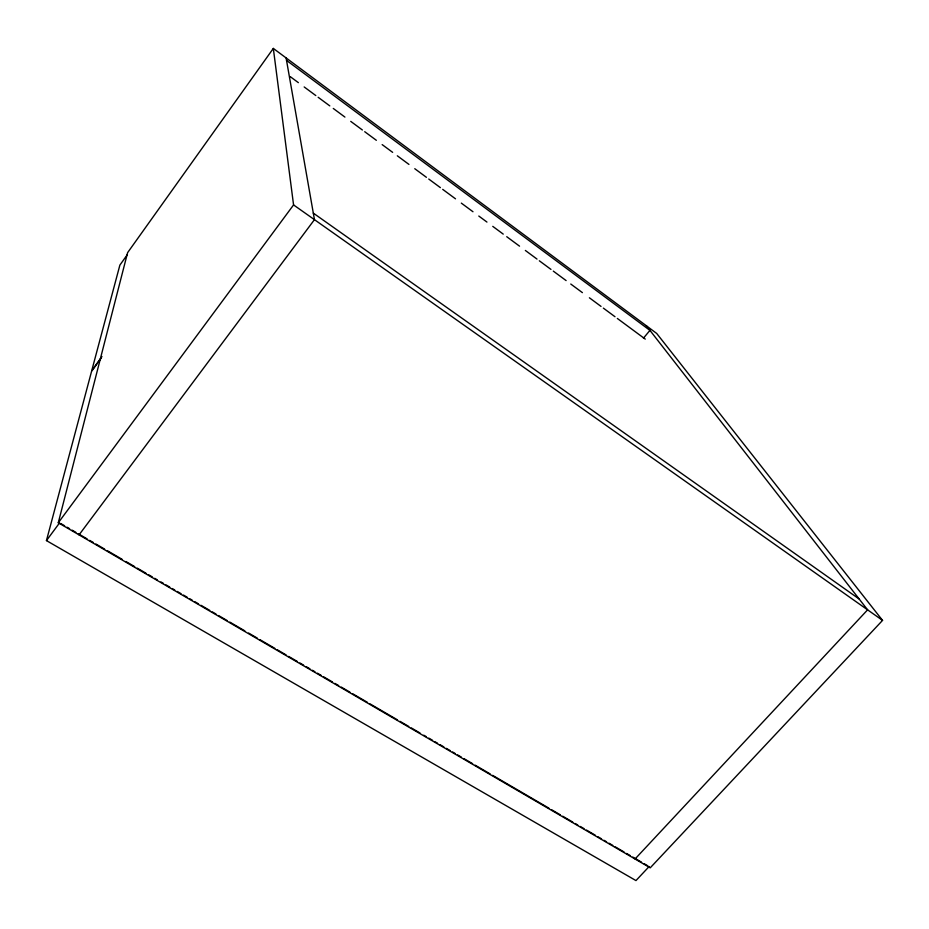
<?xml version="1.0" encoding="UTF-8"?>
<svg xmlns="http://www.w3.org/2000/svg" width="929" height="929" viewBox="0 0 929 929"><rect width="100%" height="100%" fill="white"/><g stroke="black" fill="none" stroke-linecap="round" stroke-linejoin="round"><path stroke-width="1.39" d="M58.283 522.772L127.598 252.676L273.323 48.424L656.687 333.441L882.55 620.386L650.219 867.837L58.283 522.772L293.564 204.926L273.323 48.424M649.092 866.583L635.97 880.576L46.45 540.597L91.553 371.403L101.006 358.339M127.412 254.558L119.876 265.113L91.739 370.671L101.969 356.539M46.45 540.597L59.595 522.853M79.058 534.883L314.455 219.65L286.097 57.923M643.449 338.168L649.94 330.376L286.538 60.408M635.053 858.988L867.605 609.842L646.34 325.742M60.849 523.573L64.6 525.768M67.109 527.231L69.605 528.682M72.114 530.145L75.864 532.34M78.373 533.792L87.129 538.901M89.637 540.364L93.388 542.548M95.896 544.011L104.652 549.12M107.16 550.583L122.175 559.339M125.926 561.522L134.693 566.632M137.19 568.095L145.958 573.205M148.454 574.668L152.217 576.851M154.713 578.314L157.222 579.777M160.972 581.96L163.481 583.424M165.977 584.887L169.74 587.07M172.237 588.533L174.745 589.985M177.242 591.448L181.004 593.643M183.501 595.094L187.263 597.289M189.76 598.752L192.268 600.204M194.765 601.667L198.527 603.862M201.024 605.313L209.791 610.423M212.288 611.886L216.039 614.069M218.547 615.532L227.303 620.642M229.811 622.105L244.826 630.861M248.589 633.044L257.345 638.153M259.853 639.616L274.868 648.372M277.376 649.835L286.132 654.945M288.64 656.408L297.396 661.506M299.904 662.969L303.655 665.164M306.164 666.616L309.914 668.81M312.411 670.274L314.919 671.725M317.428 673.188L321.179 675.383M323.675 676.835L332.443 681.944M334.939 683.407L338.702 685.59M341.198 687.054L349.966 692.163M352.463 693.626L367.489 702.382M369.986 703.845L397.519 719.894M400.027 721.357L408.783 726.466M411.292 727.918L420.047 733.027M423.81 735.222L426.306 736.685M428.815 738.137L432.566 740.332M435.074 741.795L437.571 743.246M440.079 744.71L443.83 746.893M446.338 748.356L450.089 750.551M452.597 752.002L455.094 753.465M457.602 754.929L461.353 757.112M463.861 758.575L472.617 763.684M475.125 765.148L490.14 773.903M492.649 775.355L548.969 808.207M551.466 809.658L560.233 814.768M562.73 816.231L572.752 822.072M575.248 823.524L577.757 824.987M580.253 826.45L584.016 828.633M586.513 830.096L595.28 835.206M597.777 836.669L601.527 838.852M604.036 840.315L606.544 841.779M609.041 843.23L612.792 845.425M615.3 846.876L624.056 851.986M626.564 853.449L630.315 855.644M632.823 857.095L641.579 862.205M644.087 863.668L647.838 865.851M313.305 213.113L859.162 599.008M293.564 204.926L882.55 620.386M290.208 76.619L298.36 82.646M304.178 86.954L315.814 95.559M318.148 97.278L329.783 105.883M333.279 108.461L344.914 117.077M350.744 121.374L362.38 129.979M364.714 131.697L376.35 140.302M382.167 144.61L392.653 152.356M397.31 155.793L408.946 164.41M414.764 168.706L426.411 177.311M428.733 179.03L440.381 187.635M442.703 189.365L455.512 198.829M461.33 203.126L472.977 211.742M478.795 216.039L486.947 222.066M492.765 226.362L503.239 234.108M506.735 236.698L519.543 246.162M525.361 250.458L536.997 259.075M539.331 260.794L550.967 269.398M553.301 271.117L566.109 280.581M570.766 284.03L582.402 292.635M589.392 297.791L601.028 306.407M603.362 308.126L614.998 316.731M617.332 318.45L645.272 339.108"/></g></svg>
